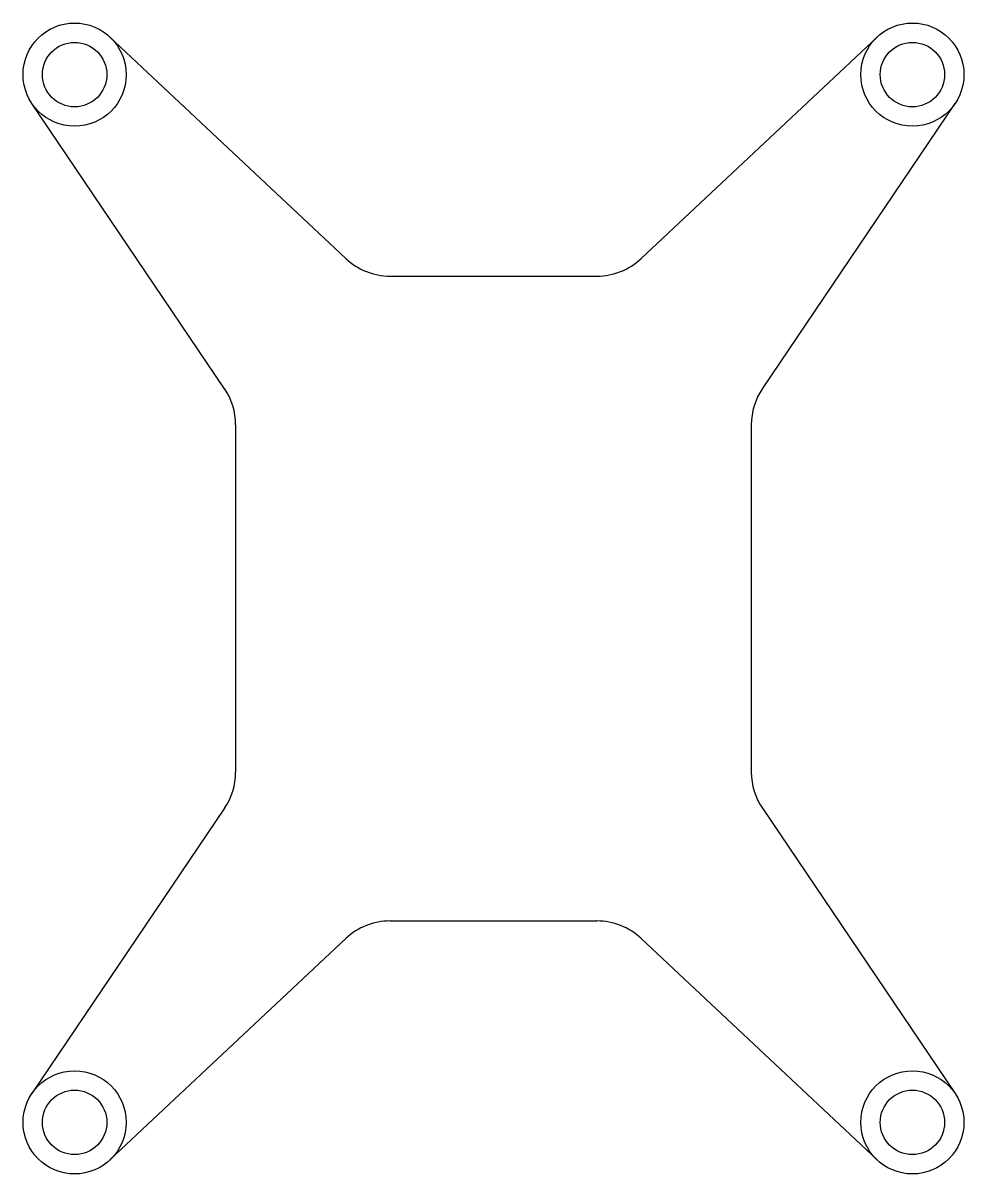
# Model space of a CAD drawing. Header units: millimetres. Extents: x 2467 to 2613, y 2410 to 2589.
import ezdxf

# ---------------------------------------------------------------- set-up
doc = ezdxf.new("R2010")
doc.units = ezdxf.units.MM

msp = doc.modelspace()

# ---------------------------------------------------------------- linework, layer by layer
for p, q in [((2517.1, 2552.42), (2480.47, 2586.78)), ((2517.1, 2552.42), (2480.47, 2586.78)), ((2562.87, 2552.42), (2599.5, 2586.78)), ((2498.27, 2532.25), (2468.37, 2576.47)), ((2498.27, 2532.25), (2468.37, 2576.47)), ((2581.7, 2532.25), (2611.6, 2576.47)), ((2523.94, 2549.71), (2556.03, 2549.71)), ((2499.98, 2526.65), (2499.98, 2472.78)), ((2579.98, 2526.65), (2579.98, 2472.78)), ((2498.27, 2467.18), (2468.37, 2422.96)), ((2581.7, 2467.18), (2611.6, 2422.96)), ((2523.94, 2449.71), (2556.03, 2449.71)), ((2517.1, 2447.01), (2480.47, 2412.65)), ((2562.87, 2447.01), (2599.5, 2412.65))]:
    msp.add_line(p, q)
for centre, radius in [((2475, 2580.95), 8), ((2475, 2580.95), 8), ((2604.97, 2580.95), 8), ((2475, 2580.95), 5), ((2475, 2580.95), 5), ((2604.97, 2580.95), 5), ((2475, 2418.48), 8), ((2604.97, 2418.48), 8), ((2475, 2418.48), 5), ((2604.97, 2418.48), 5)]:
    msp.add_circle(centre, radius)
for centre, start, end in [((2523.94, 2559.71), 226.8287, 270), ((2523.94, 2559.71), 226.8287, 270), ((2556.03, 2559.71), 270, 313.1713), ((2489.98, 2526.65), 0, 34.0667), ((2489.98, 2526.65), 0, 34.0667), ((2589.98, 2526.65), 145.9333, 180), ((2489.98, 2472.78), 325.9333, 0), ((2589.98, 2472.78), 180, 214.0667), ((2523.94, 2439.71), 90, 133.1713), ((2556.03, 2439.71), 46.8287, 90)]:
    msp.add_arc(centre, 10, start, end)

doc.saveas('drawing.dxf')
